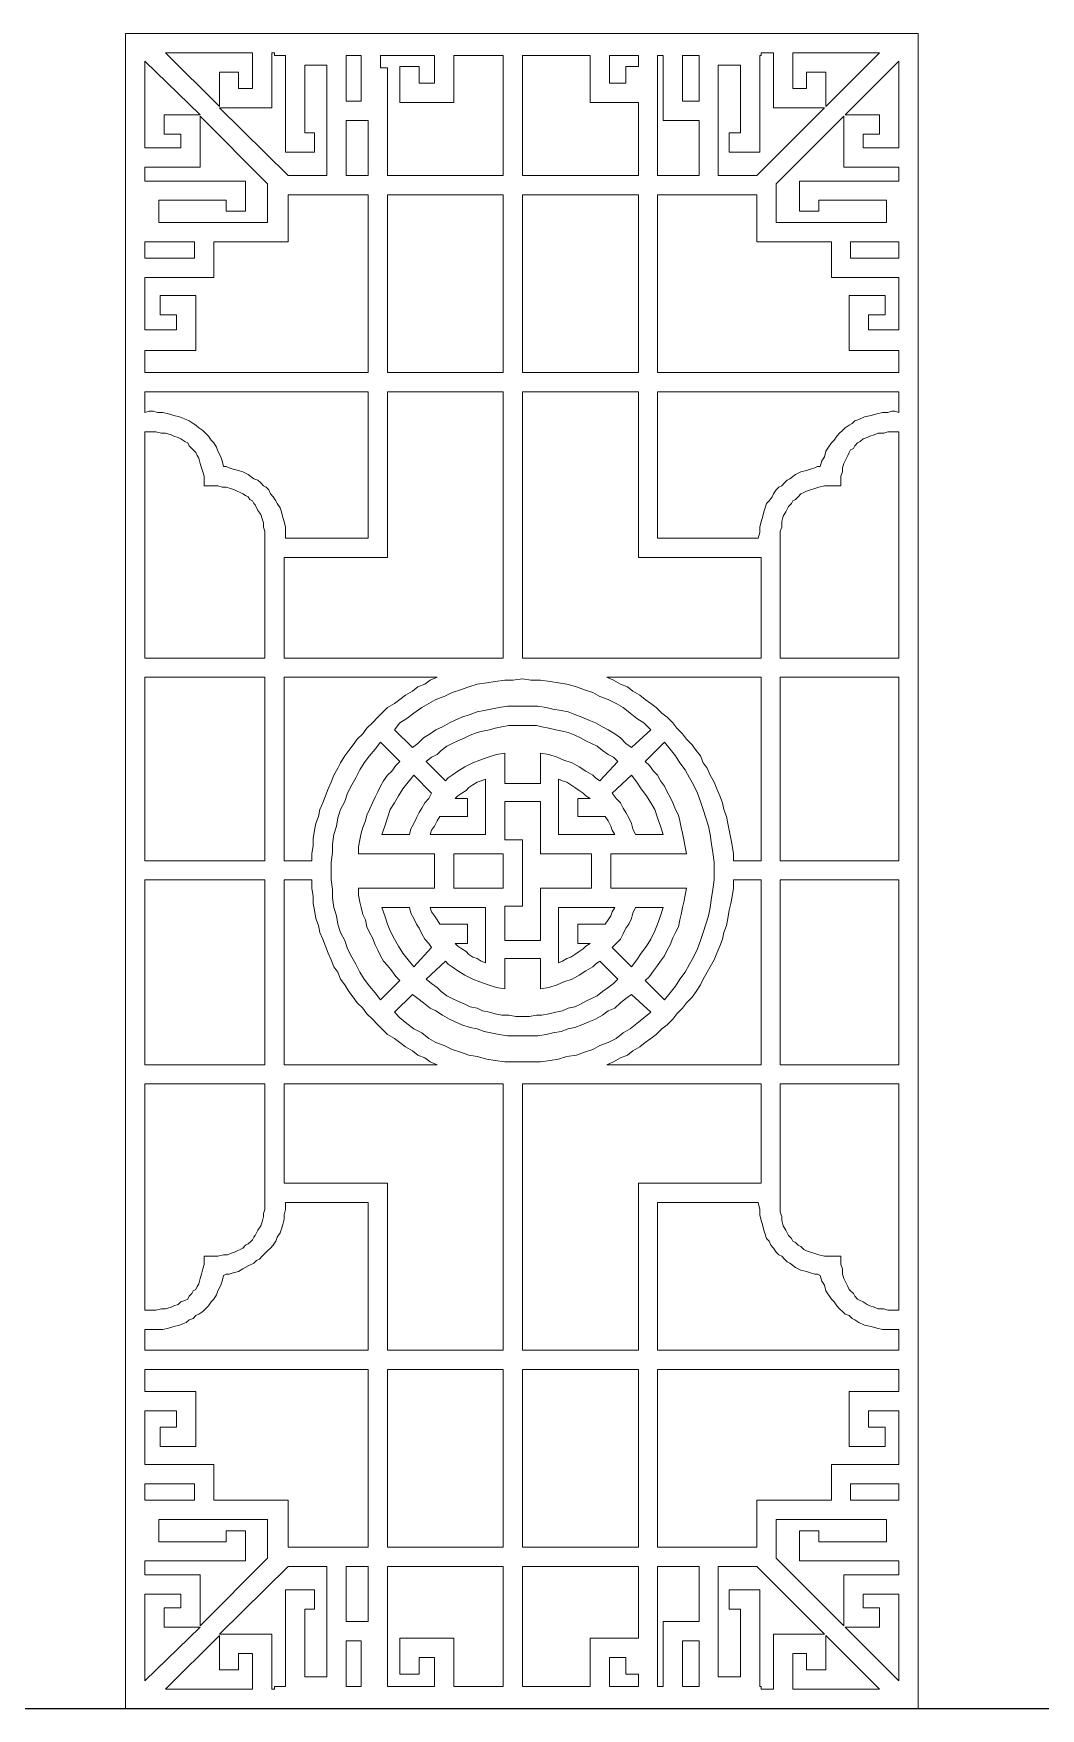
# Model space of a CAD drawing. Extents: x -66030 to 95157, y -13132 to 45879.
# Drawn here: x -48430 to -45577, y 24423 to 29168 of the extents above; entities that cross this region are included whole.
import ezdxf

# ---------------------------------------------------------------- set-up
doc = ezdxf.new("R2010")
doc.units = 0
doc.header["$LTSCALE"] = 100
doc.header["$MEASUREMENT"] = 0
doc.layers.get('0').update_dxf_attribs({"linetype": 'CONTINUOUS'})
doc.layers.add('3', color=11, linetype='CONTINUOUS')

msp = doc.modelspace()

# ---------------------------------------------------------------- linework, layer by layer
at = {"lineweight": 0}
for points in [[(-46364.7, 24422.6), (-47599, 24422.6), (-47599, 24422.6), (-48169.3, 24422.6), (-48169.3, 24828.8), (-48169.3, 26192), (-48169.3, 26246.7), (-48169.3, 27344.2), (-48169.3, 27398.9), (-48169.3, 28699.6), (-48169.3, 29168.3), (-47599, 29168.3), (-47599, 29168.3), (-47599, 29168.3), (-46364.7, 29168.3), (-46364.7, 29168.3), (-45923.4, 29168.3), (-45923.4, 28699.6), (-45923.4, 26246.7), (-45923.4, 26192), (-45923.4, 24828.8), (-45923.4, 24422.6), (-46364.7, 24422.6)], [(-48056, 29113.6), (-47809.9, 29113.6), (-47809.9, 29012.1), (-47849, 29012.1), (-47849, 29059), (-47903.7, 29059), (-47903.7, 28961.3), (-48056, 29113.6)], [(-47599, 28766), (-47661.5, 28766), (-47708.4, 28766), (-47903.7, 28957.4), (-47755.3, 28957.4), (-47755.3, 29113.6), (-47747.4, 29113.6), (-47747.4, 29105.8), (-47716.2, 29105.8), (-47716.2, 28832.4), (-47634.2, 28832.4), (-47634.2, 28887.1), (-47661.5, 28887.1), (-47661.5, 29078.5), (-47599, 29078.5), (-47599, 28766)], [(-47501.4, 29105.8), (-47544.3, 29105.8), (-47544.3, 28976.9), (-47501.4, 28976.9), (-47501.4, 29105.8)], [(-47099.1, 28766), (-47427.2, 28766), (-47427.2, 29070.7), (-47446.7, 29070.7), (-47446.7, 29105.8), (-47294.3, 29105.8), (-47294.3, 29027.7), (-47337.3, 29027.7), (-47337.3, 29074.6), (-47392, 29074.6), (-47392, 28973), (-47239.7, 28973), (-47239.7, 29105.8), (-47099.1, 29105.8), (-47099.1, 28766)], [(-46716.3, 28766), (-47044.4, 28766), (-47044.4, 29105.8), (-46853, 29105.8), (-46853, 28973), (-46716.3, 28973), (-46716.3, 28766)], [(-46798.3, 29105.8), (-46798.3, 29027.7), (-46751.4, 29027.7), (-46751.4, 29074.6), (-46716.3, 29074.6), (-46716.3, 29105.8), (-46798.3, 29105.8)], [(-46544.4, 28766), (-46661.6, 28766), (-46661.6, 29105.8), (-46646, 29105.8), (-46646, 28922.2), (-46544.4, 28922.2), (-46544.4, 28766)], [(-46544.4, 29105.8), (-46591.3, 29105.8), (-46591.3, 28976.9), (-46544.4, 28976.9), (-46544.4, 29105.8)], [(-46478, 28766), (-46489.7, 28766), (-46489.7, 29078.5), (-46427.2, 29078.5), (-46427.2, 28887.1), (-46458.5, 28887.1), (-46458.5, 28832.4), (-46372.5, 28832.4), (-46372.5, 29105.8), (-46368.6, 29105.8), (-46368.6, 29113.6), (-46333.5, 29113.6), (-46333.5, 28957.4), (-46189, 28957.4), (-46380.4, 28766), (-46478, 28766)], [(-46032.7, 29113.6), (-46278.8, 29113.6), (-46278.8, 29012.1), (-46239.7, 29012.1), (-46239.7, 29059), (-46185.1, 29059), (-46185.1, 28961.3), (-46032.7, 29113.6)], [(-48114.6, 29090.2), (-48114.6, 28844.1), (-48013, 28844.1), (-48013, 28883.2), (-48059.9, 28883.2), (-48059.9, 28937.9), (-47958.4, 28937.9), (-48114.6, 29090.2)], [(-45978, 29090.2), (-45978, 28844.1), (-46079.6, 28844.1), (-46079.6, 28883.2), (-46032.7, 28883.2), (-46032.7, 28937.9), (-46130.4, 28937.9), (-45978, 29090.2)], [(-47767, 28742.6), (-47958.4, 28934), (-47958.4, 28789.4), (-48114.6, 28789.4), (-48114.6, 28750.4), (-47829.5, 28750.4), (-47829.5, 28664.5), (-47884.2, 28664.5), (-47884.2, 28695.7), (-48075.5, 28695.7), (-48075.5, 28633.2), (-47767, 28633.2), (-47767, 28742.6)], [(-47481.8, 28766), (-47544.3, 28766), (-47544.3, 28922.2), (-47481.8, 28922.2), (-47481.8, 28766)], [(-46325.7, 28742.6), (-46134.3, 28934), (-46134.3, 28789.4), (-45978, 28789.4), (-45978, 28750.4), (-46259.3, 28750.4), (-46259.3, 28664.5), (-46204.6, 28664.5), (-46204.6, 28695.7), (-46013.2, 28695.7), (-46013.2, 28633.2), (-46325.7, 28633.2), (-46325.7, 28742.6)], [(-47645.9, 28711.3), (-47626.4, 28711.3), (-47548.2, 28711.3), (-47544.3, 28711.3), (-47481.8, 28711.3), (-47481.8, 28207.5), (-48114.6, 28207.5), (-48114.6, 28270), (-47970.1, 28270), (-47970.1, 28426.2), (-48071.6, 28426.2), (-48071.6, 28371.5), (-48024.8, 28371.5), (-48024.8, 28328.5), (-48114.6, 28328.5), (-48114.6, 28477), (-47919.3, 28477), (-47919.3, 28578.5), (-47708.4, 28578.5), (-47708.4, 28582.4), (-47708.4, 28711.3), (-47661.5, 28711.3), (-47661.5, 28711.3), (-47661.5, 28711.3), (-47657.6, 28711.3), (-47653.7, 28711.3), (-47653.7, 28711.3), (-47649.8, 28711.3), (-47645.9, 28711.3), (-47645.9, 28711.3)], [(-47427.2, 28711.3), (-47099.1, 28711.3), (-47099.1, 28207.5), (-47427.2, 28207.5), (-47427.2, 28711.3)], [(-47044.4, 28711.3), (-46716.3, 28711.3), (-46716.3, 28207.5), (-47044.4, 28207.5), (-47044.4, 28711.3)], [(-46661.6, 28711.3), (-46544.4, 28711.3), (-46540.5, 28711.3), (-46462.4, 28711.3), (-46450.7, 28711.3), (-46380.4, 28711.3), (-46380.4, 28582.4), (-46380.4, 28578.5), (-46169.4, 28578.5), (-46169.4, 28477), (-45978, 28477), (-45978, 28328.5), (-46064, 28328.5), (-46064, 28371.5), (-46017.1, 28371.5), (-46017.1, 28426.2), (-46118.7, 28426.2), (-46118.7, 28270), (-45978, 28270), (-45978, 28207.5), (-46661.6, 28207.5), (-46661.6, 28711.3)], [(-48114.6, 28578.5), (-48114.6, 28531.7), (-47974, 28531.7), (-47974, 28578.5), (-48114.6, 28578.5)], [(-45978, 28578.5), (-45978, 28531.7), (-46114.7, 28531.7), (-46114.7, 28578.5), (-45978, 28578.5)], [(-48114.6, 28152.8), (-47481.8, 28152.8), (-47481.8, 28090.3), (-47481.8, 27824.7), (-47481.8, 27738.7), (-47716.2, 27738.7), (-47716.2, 27754.4), (-47716.2, 27770), (-47720.1, 27785.6), (-47724, 27797.3), (-47727.9, 27813), (-47731.8, 27824.7), (-47739.6, 27836.4), (-47743.5, 27844.2), (-47751.3, 27855.9), (-47759.2, 27863.7), (-47763.1, 27875.4), (-47770.9, 27883.3), (-47778.7, 27887.2), (-47786.5, 27895), (-47794.3, 27902.8), (-47806, 27906.7), (-47821.7, 27918.4), (-47837.3, 27926.2), (-47849, 27930.1), (-47864.6, 27934), (-47876.3, 27937.9), (-47884.2, 27941.9), (-47892, 27941.9), (-47895.9, 27957.5), (-47899.8, 27969.2), (-47907.6, 27984.8), (-47911.5, 27996.5), (-47919.3, 28008.3), (-47927.1, 28016.1), (-47934.9, 28027.8), (-47942.7, 28035.6), (-47950.6, 28043.4), (-47962.3, 28051.2), (-47970.1, 28059), (-47977.9, 28062.9), (-47989.6, 28070.7), (-47997.4, 28074.7), (-48017, 28082.5), (-48032.6, 28086.4), (-48048.2, 28090.3), (-48063.8, 28094.2), (-48079.4, 28094.2), (-48091.2, 28098.1), (-48102.9, 28098.1), (-48114.6, 28094.2), (-48114.6, 28152.8)], [(-47427.2, 28152.8), (-47099.1, 28152.8), (-47099.1, 27398.9), (-47524.8, 27398.9), (-47720.1, 27398.9), (-47720.1, 27590.3), (-47720.1, 27684.1), (-47427.2, 27684.1), (-47427.2, 27738.7), (-47427.2, 27824.7), (-47427.2, 28090.3), (-47427.2, 28152.8)], [(-47044.4, 28152.8), (-46716.3, 28152.8), (-46716.3, 27785.6), (-46716.3, 27738.7), (-46716.3, 27684.1), (-46368.6, 27684.1), (-46368.6, 27398.9), (-47044.4, 27398.9), (-47044.4, 28152.8)], [(-46661.6, 28078.6), (-46661.6, 27785.6), (-46661.6, 27738.7), (-46376.4, 27738.7), (-46372.5, 27754.4), (-46372.5, 27770), (-46368.6, 27785.6), (-46364.7, 27797.3), (-46360.8, 27813), (-46356.9, 27824.7), (-46353, 27836.4), (-46345.2, 27844.2), (-46337.4, 27855.9), (-46333.5, 27863.7), (-46325.7, 27875.4), (-46317.9, 27883.3), (-46310, 27887.2), (-46302.2, 27895), (-46294.4, 27902.8), (-46286.6, 27906.7), (-46271, 27918.4), (-46255.4, 27926.2), (-46239.7, 27930.1), (-46228, 27934), (-46216.3, 27937.9), (-46208.5, 27941.9), (-46200.7, 27941.9), (-46196.8, 27957.5), (-46189, 27969.2), (-46185.1, 27984.8), (-46177.2, 27996.5), (-46169.4, 28008.3), (-46161.6, 28016.1), (-46153.8, 28027.8), (-46146, 28035.6), (-46138.2, 28043.4), (-46130.4, 28051.2), (-46118.7, 28059), (-46110.8, 28062.9), (-46103, 28070.7), (-46091.3, 28074.7), (-46075.7, 28082.5), (-46056.2, 28086.4), (-46040.5, 28090.3), (-46024.9, 28094.2), (-46009.3, 28094.2), (-45997.6, 28098.1), (-45989.8, 28098.1), (-45978, 28094.2), (-45978, 28152.8), (-46661.6, 28152.8), (-46661.6, 28078.6)], [(-47774.8, 27398.9), (-47774.8, 27590.3), (-47774.8, 27742.6), (-47774.8, 27742.6), (-47774.8, 27758.3), (-47778.7, 27770), (-47778.7, 27781.7), (-47782.6, 27793.4), (-47786.5, 27805.1), (-47794.3, 27816.9), (-47802.1, 27832.5), (-47806, 27836.4), (-47809.9, 27844.2), (-47817.7, 27848.1), (-47821.7, 27855.9), (-47829.5, 27859.8), (-47837.3, 27863.7), (-47845.1, 27867.6), (-47852.9, 27871.5), (-47860.7, 27875.4), (-47872.4, 27879.4), (-47884.2, 27883.3), (-47895.9, 27883.3), (-47907.6, 27887.2), (-47919.3, 27887.2), (-47934.9, 27887.2), (-47946.6, 27887.2), (-47946.6, 27895), (-47946.6, 27902.8), (-47946.6, 27914.5), (-47950.6, 27926.2), (-47954.5, 27937.9), (-47958.4, 27949.7), (-47962.3, 27965.3), (-47966.2, 27973.1), (-47970.1, 27980.9), (-47977.9, 27988.7), (-47981.8, 27992.6), (-47989.6, 28000.4), (-47993.5, 28008.3), (-48001.3, 28012.2), (-48013, 28020), (-48020.9, 28023.9), (-48032.6, 28027.8), (-48040.4, 28031.7), (-48056, 28035.6), (-48067.7, 28035.6), (-48083.4, 28039.5), (-48095.1, 28039.5), (-48114.6, 28039.5), (-48114.6, 27398.9), (-47856.8, 27398.9), (-47774.8, 27398.9)], [(-46314, 27398.9), (-45978, 27398.9), (-45978, 28039.5), (-45993.7, 28039.5), (-46009.3, 28039.5), (-46021, 28035.6), (-46036.6, 28035.6), (-46048.3, 28031.7), (-46060.1, 28027.8), (-46067.9, 28023.9), (-46079.6, 28020), (-46087.4, 28012.2), (-46095.2, 28008.3), (-46103, 28000.4), (-46106.9, 27992.6), (-46114.7, 27988.7), (-46118.7, 27980.9), (-46122.6, 27973.1), (-46126.5, 27965.3), (-46134.3, 27949.7), (-46138.2, 27937.9), (-46138.2, 27926.2), (-46142.1, 27914.5), (-46142.1, 27902.8), (-46142.1, 27895), (-46142.1, 27887.2), (-46157.7, 27887.2), (-46173.3, 27887.2), (-46189, 27887.2), (-46204.6, 27883.3), (-46216.3, 27879.4), (-46228, 27875.4), (-46239.7, 27871.5), (-46247.6, 27867.6), (-46255.4, 27863.7), (-46263.2, 27855.9), (-46271, 27848.1), (-46278.8, 27844.2), (-46282.7, 27836.4), (-46290.5, 27828.6), (-46294.4, 27820.8), (-46298.3, 27813), (-46306.1, 27801.2), (-46310, 27785.6), (-46310, 27770), (-46314, 27758.3), (-46314, 27750.5), (-46314, 27742.6), (-46314, 27734.8), (-46314, 27734.8), (-46314, 27398.9)], [(-48114.6, 26824.7), (-47774.8, 26824.7), (-47774.8, 26992.7), (-47774.8, 27344.2), (-47856.8, 27344.2), (-48114.6, 27344.2), (-48114.6, 26824.7)], [(-47720.1, 26824.7), (-47642, 26824.7), (-47642, 26844.3), (-47638.1, 26867.7), (-47638.1, 26887.2), (-47634.2, 26910.7), (-47630.3, 26930.2), (-47622.5, 26949.7), (-47618.5, 26969.3), (-47610.7, 26988.8), (-47602.9, 27008.3), (-47595.1, 27027.9), (-47587.3, 27047.4), (-47579.5, 27066.9), (-47567.8, 27086.4), (-47560, 27102.1), (-47548.2, 27121.6), (-47536.5, 27137.2), (-47524.8, 27152.8), (-47513.1, 27168.5), (-47497.5, 27184.1), (-47485.7, 27199.7), (-47470.1, 27215.3), (-47454.5, 27231), (-47442.8, 27242.7), (-47427.2, 27258.3), (-47407.6, 27270), (-47392, 27281.7), (-47376.4, 27293.5), (-47356.8, 27305.2), (-47341.2, 27316.9), (-47321.7, 27324.7), (-47306.1, 27336.4), (-47286.5, 27344.2), (-47524.8, 27344.2), (-47720.1, 27344.2), (-47720.1, 26992.7), (-47720.1, 26824.7)], [(-46681.1, 27195.8), (-46700.6, 27215.3), (-46720.2, 27227.1), (-46739.7, 27242.7), (-46759.2, 27258.3), (-46778.8, 27270), (-46802.2, 27281.7), (-46825.6, 27289.6), (-46845.2, 27301.3), (-46868.6, 27309.1), (-46892, 27316.9), (-46919.4, 27324.7), (-46942.8, 27328.6), (-46966.2, 27332.5), (-46993.6, 27336.4), (-47020.9, 27336.4), (-47044.4, 27340.3), (-47071.7, 27336.4), (-47095.1, 27336.4), (-47122.5, 27332.5), (-47145.9, 27328.6), (-47173.3, 27324.7), (-47196.7, 27316.9), (-47220.1, 27309.1), (-47243.6, 27301.3), (-47267, 27289.6), (-47290.4, 27281.7), (-47310, 27270), (-47329.5, 27258.3), (-47352.9, 27242.7), (-47372.5, 27227.1), (-47392, 27215.3), (-47407.6, 27195.8), (-47356.8, 27145), (-47341.2, 27156.8), (-47325.6, 27172.4), (-47306.1, 27184.1), (-47290.4, 27195.8), (-47270.9, 27203.6), (-47251.4, 27215.3), (-47235.8, 27223.2), (-47216.2, 27231), (-47192.8, 27238.8), (-47173.3, 27246.6), (-47153.7, 27250.5), (-47134.2, 27254.4), (-47110.8, 27258.3), (-47087.3, 27262.2), (-47067.8, 27262.2), (-47044.4, 27262.2), (-47020.9, 27262.2), (-47001.4, 27262.2), (-46978, 27258.3), (-46958.4, 27254.4), (-46935, 27250.5), (-46915.5, 27246.6), (-46895.9, 27238.8), (-46876.4, 27231), (-46856.9, 27223.2), (-46837.4, 27215.3), (-46817.8, 27203.6), (-46802.2, 27195.8), (-46782.7, 27184.1), (-46767, 27172.4), (-46751.4, 27156.8), (-46735.8, 27145), (-46681.1, 27195.8)], [(-46446.8, 26824.7), (-46368.6, 26824.7), (-46368.6, 26996.6), (-46368.6, 27324.7), (-46368.6, 27344.2), (-46806.1, 27344.2), (-46786.6, 27336.4), (-46767, 27324.7), (-46747.5, 27316.9), (-46731.9, 27305.2), (-46712.4, 27293.5), (-46696.7, 27281.7), (-46681.1, 27270), (-46665.5, 27258.3), (-46649.9, 27242.7), (-46634.2, 27231), (-46618.6, 27215.3), (-46606.9, 27199.7), (-46591.3, 27184.1), (-46579.6, 27168.5), (-46563.9, 27152.8), (-46552.2, 27137.2), (-46540.5, 27121.6), (-46532.7, 27102.1), (-46521, 27086.4), (-46513.2, 27066.9), (-46501.4, 27047.4), (-46493.6, 27027.9), (-46485.8, 27008.3), (-46478, 26988.8), (-46474.1, 26969.3), (-46466.3, 26949.7), (-46462.4, 26930.2), (-46458.5, 26910.7), (-46454.6, 26887.2), (-46450.7, 26867.7), (-46446.8, 26844.3), (-46446.8, 26824.7)], [(-46314, 26824.7), (-45978, 26824.7), (-45978, 27344.2), (-46314, 27344.2), (-46314, 27324.7), (-46314, 26996.6), (-46314, 26824.7)], [(-46993.6, 27043.5), (-46993.6, 27070.8), (-46993.6, 27102.1), (-46993.6, 27129.4), (-46970.2, 27125.5), (-46946.7, 27117.7), (-46927.2, 27109.9), (-46903.8, 27102.1), (-46884.2, 27090.3), (-46864.7, 27078.6), (-46845.2, 27066.9), (-46837.4, 27059.1), (-46825.6, 27051.3), (-46774.9, 27106), (-46786.6, 27117.7), (-46802.2, 27125.5), (-46817.8, 27137.2), (-46833.4, 27148.9), (-46849.1, 27156.8), (-46864.7, 27164.6), (-46880.3, 27172.4), (-46895.9, 27180.2), (-46915.5, 27188), (-46931.1, 27191.9), (-46950.6, 27195.8), (-46970.2, 27199.7), (-46989.7, 27203.6), (-47005.3, 27207.5), (-47024.8, 27207.5), (-47044.4, 27207.5), (-47063.9, 27207.5), (-47083.4, 27207.5), (-47103, 27203.6), (-47122.5, 27199.7), (-47138.1, 27195.8), (-47157.6, 27191.9), (-47173.3, 27188), (-47192.8, 27180.2), (-47208.4, 27172.4), (-47227.9, 27164.6), (-47243.6, 27156.8), (-47259.2, 27148.9), (-47274.8, 27137.2), (-47286.5, 27125.5), (-47302.2, 27117.7), (-47317.8, 27106), (-47263.1, 27051.3), (-47255.3, 27059.1), (-47243.6, 27066.9), (-47227.9, 27078.6), (-47208.4, 27090.3), (-47185, 27102.1), (-47165.5, 27109.9), (-47142, 27117.7), (-47118.6, 27125.5), (-47095.1, 27129.4), (-47095.1, 27102.1), (-47095.1, 27070.8), (-47095.1, 27043.5), (-46993.6, 27043.5)], [(-47587.3, 26797.4), (-47587.3, 26770.1), (-47583.4, 26742.7), (-47583.4, 26719.3), (-47579.5, 26691.9), (-47571.7, 26668.5), (-47567.8, 26645.1), (-47560, 26621.6), (-47548.2, 26598.2), (-47540.4, 26574.8), (-47528.7, 26551.3), (-47517, 26531.8), (-47505.3, 26508.4), (-47493.6, 26488.8), (-47477.9, 26469.3), (-47462.3, 26449.8), (-47446.7, 26430.2), (-47392, 26484.9), (-47403.7, 26496.6), (-47415.4, 26512.3), (-47427.2, 26527.9), (-47438.9, 26539.6), (-47446.7, 26555.2), (-47454.5, 26570.9), (-47462.3, 26586.5), (-47470.1, 26606), (-47477.9, 26621.6), (-47485.7, 26637.3), (-47489.6, 26656.8), (-47497.5, 26672.4), (-47501.4, 26691.9), (-47505.3, 26707.6), (-47509.2, 26727.1), (-47509.2, 26746.6), (-47489.6, 26746.6), (-47454.5, 26746.6), (-47376.4, 26746.6), (-47321.7, 26746.6), (-47294.3, 26746.6), (-47294.3, 26844.3), (-47489.6, 26844.3), (-47509.2, 26844.3), (-47509.2, 26863.8), (-47505.3, 26883.3), (-47501.4, 26902.9), (-47497.5, 26918.5), (-47489.6, 26938), (-47485.7, 26953.6), (-47477.9, 26969.3), (-47470.1, 26988.8), (-47462.3, 27004.4), (-47454.5, 27020), (-47446.7, 27035.7), (-47438.9, 27051.3), (-47427.2, 27066.9), (-47415.4, 27078.6), (-47403.7, 27094.3), (-47392, 27106), (-47446.7, 27160.7), (-47462.3, 27141.1), (-47477.9, 27121.6), (-47493.6, 27102.1), (-47505.3, 27082.5), (-47517, 27059.1), (-47528.7, 27039.6), (-47540.4, 27016.1), (-47548.2, 26992.7), (-47560, 26969.3), (-47567.8, 26945.8), (-47571.7, 26922.4), (-47579.5, 26899), (-47583.4, 26871.6), (-47583.4, 26848.2), (-47587.3, 26820.8), (-47587.3, 26797.4)], [(-46794.4, 26746.6), (-46794.4, 26844.3), (-46638.1, 26844.3), (-46614.7, 26844.3), (-46579.6, 26844.3), (-46583.5, 26863.8), (-46587.4, 26883.3), (-46591.3, 26902.9), (-46595.2, 26918.5), (-46599.1, 26938), (-46603, 26953.6), (-46610.8, 26969.3), (-46618.6, 26988.8), (-46626.4, 27004.4), (-46634.2, 27020), (-46642.1, 27035.7), (-46653.8, 27051.3), (-46661.6, 27066.9), (-46673.3, 27078.6), (-46685, 27094.3), (-46696.7, 27106), (-46642.1, 27160.7), (-46626.4, 27141.1), (-46610.8, 27121.6), (-46599.1, 27102.1), (-46583.5, 27082.5), (-46571.7, 27059.1), (-46560, 27039.6), (-46548.3, 27016.1), (-46540.5, 26992.7), (-46532.7, 26969.3), (-46524.9, 26945.8), (-46517.1, 26922.4), (-46513.2, 26899), (-46509.3, 26871.6), (-46505.3, 26848.2), (-46501.4, 26820.8), (-46501.4, 26797.4), (-46501.4, 26770.1), (-46505.3, 26742.7), (-46509.3, 26719.3), (-46513.2, 26691.9), (-46517.1, 26668.5), (-46524.9, 26645.1), (-46532.7, 26621.6), (-46540.5, 26598.2), (-46548.3, 26574.8), (-46560, 26551.3), (-46571.7, 26531.8), (-46583.5, 26508.4), (-46599.1, 26488.8), (-46610.8, 26469.3), (-46626.4, 26449.8), (-46642.1, 26430.2), (-46696.7, 26484.9), (-46685, 26496.6), (-46673.3, 26512.3), (-46661.6, 26527.9), (-46653.8, 26539.6), (-46642.1, 26555.2), (-46634.2, 26570.9), (-46626.4, 26586.5), (-46618.6, 26606), (-46610.8, 26621.6), (-46603, 26637.3), (-46599.1, 26656.8), (-46595.2, 26672.4), (-46591.3, 26691.9), (-46587.4, 26707.6), (-46583.5, 26727.1), (-46579.6, 26746.6), (-46614.7, 26746.6), (-46638.1, 26746.6), (-46712.4, 26746.6), (-46767, 26746.6), (-46794.4, 26746.6)], [(-47302.2, 27016.1), (-47352.9, 27066.9), (-47368.6, 27047.4), (-47384.2, 27027.9), (-47395.9, 27008.3), (-47407.6, 26988.8), (-47419.3, 26969.3), (-47427.2, 26945.8), (-47435, 26922.4), (-47442.8, 26899), (-47364.7, 26899), (-47360.8, 26914.6), (-47352.9, 26930.2), (-47345.1, 26945.8), (-47337.3, 26961.5), (-47329.5, 26973.2), (-47321.7, 26988.8), (-47310, 27000.5), (-47302.2, 27016.1)], [(-47149.8, 27055.2), (-47161.5, 27051.3), (-47173.3, 27047.4), (-47185, 27039.6), (-47196.7, 27031.8), (-47204.5, 27023.9), (-47216.2, 27016.1), (-47227.9, 27008.3), (-47235.8, 27000.5), (-47200.6, 27000.5), (-47200.6, 26949.7), (-47278.7, 26949.7), (-47286.5, 26938), (-47294.3, 26922.4), (-47302.2, 26910.7), (-47306.1, 26899), (-47149.8, 26899), (-47149.8, 27055.2)], [(-46942.8, 26899), (-46782.7, 26899), (-46790.5, 26910.7), (-46794.4, 26922.4), (-46802.2, 26938), (-46810, 26949.7), (-46888.1, 26949.7), (-46888.1, 27000.5), (-46853, 27000.5), (-46864.7, 27008.3), (-46872.5, 27016.1), (-46884.2, 27023.9), (-46895.9, 27031.8), (-46907.7, 27039.6), (-46919.4, 27047.4), (-46931.1, 27051.3), (-46942.8, 27055.2), (-46942.8, 26899)], [(-46790.5, 27016.1), (-46778.8, 27000.5), (-46767, 26988.8), (-46759.2, 26973.2), (-46751.4, 26961.5), (-46743.6, 26945.8), (-46735.8, 26930.2), (-46731.9, 26914.6), (-46724.1, 26899), (-46646, 26899), (-46653.8, 26922.4), (-46661.6, 26945.8), (-46669.4, 26969.3), (-46681.1, 26988.8), (-46692.8, 27008.3), (-46708.5, 27027.9), (-46720.2, 27047.4), (-46735.8, 27066.9), (-46790.5, 27016.1)], [(-47044.4, 26883.3), (-47044.4, 26695.8), (-47095.1, 26695.8), (-47095.1, 26691.9), (-47095.1, 26598.2), (-46993.6, 26598.2), (-46993.6, 26691.9), (-46993.6, 26746.6), (-46849.1, 26746.6), (-46849.1, 26844.3), (-46993.6, 26844.3), (-46993.6, 26867.7), (-46993.6, 26992.7), (-47095.1, 26992.7), (-47095.1, 26899), (-47095.1, 26883.3), (-47044.4, 26883.3)], [(-47099.1, 26746.6), (-47099.1, 26844.3), (-47239.7, 26844.3), (-47239.7, 26746.6), (-47099.1, 26746.6)], [(-47774.8, 26770.1), (-48114.6, 26770.1), (-48114.6, 26246.7), (-47774.8, 26246.7), (-47774.8, 26770.1)], [(-47642, 26770.1), (-47720.1, 26770.1), (-47720.1, 26246.7), (-47286.5, 26246.7), (-47306.1, 26254.5), (-47321.7, 26266.2), (-47341.2, 26274), (-47356.8, 26285.7), (-47376.4, 26297.4), (-47392, 26309.2), (-47407.6, 26320.9), (-47427.2, 26332.6), (-47442.8, 26348.2), (-47454.5, 26359.9), (-47470.1, 26375.6), (-47485.7, 26391.2), (-47497.5, 26406.8), (-47513.1, 26422.4), (-47524.8, 26438.1), (-47536.5, 26453.7), (-47548.2, 26473.2), (-47560, 26488.8), (-47567.8, 26508.4), (-47579.5, 26524), (-47587.3, 26543.5), (-47595.1, 26563), (-47602.9, 26582.6), (-47610.7, 26602.1), (-47618.5, 26621.6), (-47622.5, 26641.2), (-47630.3, 26660.7), (-47634.2, 26684.1), (-47638.1, 26703.7), (-47638.1, 26723.2), (-47642, 26746.6), (-47642, 26770.1)], [(-46368.6, 26770.1), (-46446.8, 26770.1), (-46446.8, 26746.6), (-46450.7, 26723.2), (-46454.6, 26703.7), (-46458.5, 26684.1), (-46462.4, 26660.7), (-46466.3, 26641.2), (-46474.1, 26621.6), (-46478, 26602.1), (-46485.8, 26582.6), (-46493.6, 26563), (-46501.4, 26543.5), (-46513.2, 26524), (-46521, 26508.4), (-46532.7, 26488.8), (-46540.5, 26473.2), (-46552.2, 26453.7), (-46563.9, 26438.1), (-46579.6, 26422.4), (-46591.3, 26406.8), (-46606.9, 26391.2), (-46618.6, 26375.6), (-46634.2, 26359.9), (-46649.9, 26348.2), (-46665.5, 26332.6), (-46681.1, 26320.9), (-46696.7, 26309.2), (-46712.4, 26297.4), (-46731.9, 26285.7), (-46747.5, 26274), (-46767, 26266.2), (-46786.6, 26254.5), (-46806.1, 26246.7), (-46368.6, 26246.7), (-46368.6, 26770.1)], [(-45978, 26770.1), (-46314, 26770.1), (-46314, 26246.7), (-45978, 26246.7), (-45978, 26770.1)], [(-47302.2, 26578.7), (-47310, 26590.4), (-47321.7, 26602.1), (-47329.5, 26617.7), (-47337.3, 26633.4), (-47345.1, 26645.1), (-47352.9, 26660.7), (-47360.8, 26676.3), (-47364.7, 26691.9), (-47442.8, 26691.9), (-47435, 26668.5), (-47427.2, 26645.1), (-47419.3, 26625.5), (-47407.6, 26602.1), (-47395.9, 26582.6), (-47384.2, 26563), (-47368.6, 26543.5), (-47352.9, 26524), (-47302.2, 26578.7)], [(-47200.6, 26645.1), (-47278.7, 26645.1), (-47286.5, 26656.8), (-47294.3, 26668.5), (-47302.2, 26680.2), (-47306.1, 26691.9), (-47149.8, 26691.9), (-47149.8, 26535.7), (-47161.5, 26539.6), (-47173.3, 26547.4), (-47185, 26551.3), (-47196.7, 26559.1), (-47204.5, 26567), (-47216.2, 26574.8), (-47227.9, 26582.6), (-47235.8, 26590.4), (-47200.6, 26590.4), (-47200.6, 26645.1)], [(-46810, 26645.1), (-46888.1, 26645.1), (-46888.1, 26590.4), (-46853, 26590.4), (-46864.7, 26582.6), (-46872.5, 26574.8), (-46884.2, 26567), (-46895.9, 26559.1), (-46907.7, 26551.3), (-46919.4, 26547.4), (-46931.1, 26539.6), (-46942.8, 26535.7), (-46942.8, 26691.9), (-46782.7, 26691.9), (-46790.5, 26680.2), (-46794.4, 26668.5), (-46802.2, 26656.8), (-46810, 26645.1)], [(-46790.5, 26578.7), (-46735.8, 26524), (-46720.2, 26543.5), (-46708.5, 26563), (-46692.8, 26582.6), (-46681.1, 26602.1), (-46669.4, 26625.5), (-46661.6, 26645.1), (-46653.8, 26668.5), (-46646, 26691.9), (-46724.1, 26691.9), (-46731.9, 26676.3), (-46735.8, 26660.7), (-46743.6, 26645.1), (-46751.4, 26633.4), (-46759.2, 26617.7), (-46767, 26602.1), (-46778.8, 26590.4), (-46790.5, 26578.7)], [(-47095.1, 26547.4), (-47095.1, 26520.1), (-47095.1, 26488.8), (-47095.1, 26461.5), (-47118.6, 26465.4), (-47142, 26473.2), (-47165.5, 26481), (-47185, 26488.8), (-47208.4, 26500.5), (-47227.9, 26512.3), (-47243.6, 26524), (-47255.3, 26531.8), (-47263.1, 26539.6), (-47317.8, 26488.8), (-47302.2, 26477.1), (-47286.5, 26465.4), (-47274.8, 26453.7), (-47259.2, 26442), (-47243.6, 26434.1), (-47227.9, 26426.3), (-47208.4, 26418.5), (-47192.8, 26410.7), (-47173.3, 26406.8), (-47157.6, 26399), (-47138.1, 26395.1), (-47122.5, 26391.2), (-47103, 26387.3), (-47083.4, 26387.3), (-47063.9, 26383.4), (-47044.4, 26383.4), (-47024.8, 26383.4), (-47005.3, 26387.3), (-46989.7, 26387.3), (-46970.2, 26391.2), (-46950.6, 26395.1), (-46931.1, 26399), (-46915.5, 26406.8), (-46895.9, 26410.7), (-46880.3, 26418.5), (-46864.7, 26426.3), (-46849.1, 26434.1), (-46833.4, 26442), (-46817.8, 26453.7), (-46802.2, 26465.4), (-46786.6, 26477.1), (-46774.9, 26488.8), (-46825.6, 26539.6), (-46837.4, 26531.8), (-46845.2, 26524), (-46864.7, 26512.3), (-46884.2, 26500.5), (-46903.8, 26488.8), (-46927.2, 26481), (-46946.7, 26473.2), (-46970.2, 26465.4), (-46993.6, 26461.5), (-46993.6, 26488.8), (-46993.6, 26547.4), (-47095.1, 26547.4)], [(-47407.6, 26395.1), (-47392, 26379.5), (-47372.5, 26363.8), (-47352.9, 26348.2), (-47329.5, 26336.5), (-47310, 26320.9), (-47290.4, 26309.2), (-47267, 26301.3), (-47243.6, 26289.6), (-47220.1, 26281.8), (-47196.7, 26274), (-47173.3, 26270.1), (-47145.9, 26262.3), (-47122.5, 26258.4), (-47095.1, 26254.5), (-47071.7, 26254.5), (-47044.4, 26254.5), (-47020.9, 26254.5), (-46993.6, 26254.5), (-46966.2, 26258.4), (-46942.8, 26262.3), (-46919.4, 26270.1), (-46892, 26274), (-46868.6, 26281.8), (-46845.2, 26289.6), (-46825.6, 26301.3), (-46802.2, 26309.2), (-46778.8, 26320.9), (-46759.2, 26336.5), (-46739.7, 26348.2), (-46720.2, 26363.8), (-46700.6, 26379.5), (-46681.1, 26395.1), (-46735.8, 26445.9), (-46751.4, 26434.1), (-46767, 26422.4), (-46782.7, 26406.8), (-46802.2, 26399), (-46817.8, 26387.3), (-46837.4, 26375.6), (-46856.9, 26367.7), (-46876.4, 26359.9), (-46895.9, 26352.1), (-46915.5, 26348.2), (-46935, 26340.4), (-46958.4, 26336.5), (-46978, 26332.6), (-47001.4, 26328.7), (-47020.9, 26328.7), (-47044.4, 26328.7), (-47067.8, 26328.7), (-47087.3, 26328.7), (-47110.8, 26332.6), (-47134.2, 26336.5), (-47153.7, 26340.4), (-47173.3, 26348.2), (-47192.8, 26352.1), (-47216.2, 26359.9), (-47235.8, 26367.7), (-47251.4, 26375.6), (-47270.9, 26387.3), (-47290.4, 26399), (-47306.1, 26406.8), (-47325.6, 26422.4), (-47341.2, 26434.1), (-47356.8, 26445.9), (-47407.6, 26395.1)], [(-47774.8, 26192), (-48114.6, 26192), (-48114.6, 25551.4), (-48095.1, 25551.4), (-48083.4, 25551.4), (-48067.7, 25555.3), (-48056, 25555.3), (-48040.4, 25559.2), (-48032.6, 25563.1), (-48020.9, 25567), (-48013, 25574.8), (-48001.3, 25578.7), (-47993.5, 25582.6), (-47989.6, 25590.5), (-47981.8, 25598.3), (-47977.9, 25606.1), (-47970.1, 25610), (-47966.2, 25617.8), (-47962.3, 25625.6), (-47958.4, 25641.2), (-47954.5, 25653), (-47950.6, 25668.6), (-47946.6, 25680.3), (-47946.6, 25688.1), (-47946.6, 25695.9), (-47946.6, 25703.7), (-47934.9, 25703.7), (-47919.3, 25703.7), (-47907.6, 25703.7), (-47892, 25707.6), (-47880.2, 25707.6), (-47872.4, 25711.5), (-47860.7, 25715.4), (-47852.9, 25719.4), (-47845.1, 25723.3), (-47837.3, 25727.2), (-47829.5, 25735), (-47821.7, 25738.9), (-47813.8, 25746.7), (-47809.9, 25750.6), (-47806, 25758.4), (-47802.1, 25762.3), (-47794.3, 25777.9), (-47786.5, 25789.7), (-47782.6, 25801.4), (-47778.7, 25817), (-47778.7, 25824.8), (-47774.8, 25836.5), (-47774.8, 25852.2), (-47774.8, 25852.2), (-47774.8, 26192)], [(-47099.1, 26192), (-47720.1, 26192), (-47720.1, 25910.7), (-47427.2, 25910.7), (-47427.2, 25883.4), (-47427.2, 25856.1), (-47427.2, 25840.4), (-47427.2, 25496.7), (-47427.2, 25438.1), (-47099.1, 25438.1), (-47099.1, 26192)], [(-46716.3, 25797.5), (-46716.3, 25856.1), (-46716.3, 25883.4), (-46716.3, 25910.7), (-46368.6, 25910.7), (-46368.6, 26192), (-46845.2, 26192), (-46978, 26192), (-47044.4, 26192), (-47044.4, 25438.1), (-46716.3, 25438.1), (-46716.3, 25797.5)], [(-46314, 25856.1), (-46314, 25856.1), (-46314, 25848.3), (-46314, 25840.4), (-46314, 25828.7), (-46310, 25817), (-46310, 25805.3), (-46306.1, 25789.7), (-46298.3, 25777.9), (-46294.4, 25770.1), (-46290.5, 25762.3), (-46282.7, 25754.5), (-46278.8, 25746.7), (-46271, 25742.8), (-46263.2, 25735), (-46255.4, 25731.1), (-46247.6, 25723.3), (-46239.7, 25719.4), (-46228, 25715.4), (-46216.3, 25711.5), (-46204.6, 25707.6), (-46189, 25703.7), (-46173.3, 25703.7), (-46157.7, 25703.7), (-46142.1, 25703.7), (-46142.1, 25695.9), (-46142.1, 25688.1), (-46142.1, 25680.3), (-46138.2, 25668.6), (-46138.2, 25653), (-46134.3, 25641.2), (-46126.5, 25625.6), (-46122.6, 25617.8), (-46118.7, 25610), (-46114.7, 25606.1), (-46106.9, 25598.3), (-46103, 25590.5), (-46095.2, 25582.6), (-46087.4, 25578.7), (-46079.6, 25574.8), (-46067.9, 25567), (-46060.1, 25563.1), (-46048.3, 25559.2), (-46036.6, 25555.3), (-46021, 25555.3), (-46009.3, 25551.4), (-45993.7, 25551.4), (-45978, 25551.4), (-45978, 26192), (-46314, 26192), (-46314, 25856.1)], [(-47481.8, 25840.4), (-47481.8, 25856.1), (-47716.2, 25856.1), (-47716.2, 25836.5), (-47720.1, 25820.9), (-47720.1, 25809.2), (-47724, 25793.6), (-47727.9, 25781.9), (-47731.8, 25770.1), (-47739.6, 25758.4), (-47743.5, 25746.7), (-47751.3, 25735), (-47759.2, 25727.2), (-47767, 25719.4), (-47774.8, 25711.5), (-47782.6, 25703.7), (-47790.4, 25695.9), (-47798.2, 25692), (-47806, 25684.2), (-47821.7, 25676.4), (-47837.3, 25668.6), (-47849, 25660.8), (-47864.6, 25656.9), (-47876.3, 25653), (-47884.2, 25653), (-47892, 25649), (-47895.9, 25633.4), (-47899.8, 25621.7), (-47907.6, 25606.1), (-47911.5, 25594.4), (-47919.3, 25582.6), (-47927.1, 25574.8), (-47934.9, 25563.1), (-47942.7, 25555.3), (-47950.6, 25547.5), (-47962.3, 25539.7), (-47970.1, 25535.8), (-47977.9, 25528), (-47989.6, 25524.1), (-47997.4, 25516.2), (-48017, 25508.4), (-48032.6, 25504.5), (-48048.2, 25500.6), (-48063.8, 25496.7), (-48079.4, 25496.7), (-48091.2, 25496.7), (-48102.9, 25496.7), (-48114.6, 25496.7), (-48114.6, 25438.1), (-47481.8, 25438.1), (-47481.8, 25496.7), (-47481.8, 25840.4)], [(-46661.6, 25856.1), (-46661.6, 25797.5), (-46661.6, 25516.2), (-46661.6, 25438.1), (-45978, 25438.1), (-45978, 25496.7), (-45989.8, 25496.7), (-45997.6, 25496.7), (-46009.3, 25496.7), (-46024.9, 25496.7), (-46040.5, 25500.6), (-46056.2, 25504.5), (-46075.7, 25508.4), (-46091.3, 25516.2), (-46103, 25524.1), (-46110.8, 25528), (-46118.7, 25535.8), (-46130.4, 25539.7), (-46138.2, 25547.5), (-46146, 25555.3), (-46153.8, 25563.1), (-46161.6, 25574.8), (-46169.4, 25582.6), (-46177.2, 25594.4), (-46185.1, 25606.1), (-46189, 25621.7), (-46196.8, 25633.4), (-46200.7, 25649), (-46208.5, 25653), (-46216.3, 25653), (-46228, 25656.9), (-46239.7, 25660.8), (-46255.4, 25664.7), (-46271, 25672.5), (-46286.6, 25684.2), (-46294.4, 25688.1), (-46302.2, 25695.9), (-46310, 25703.7), (-46317.9, 25707.6), (-46325.7, 25715.4), (-46333.5, 25727.2), (-46341.3, 25735), (-46345.2, 25746.7), (-46353, 25754.5), (-46356.9, 25766.2), (-46360.8, 25777.9), (-46364.7, 25793.6), (-46368.6, 25805.3), (-46372.5, 25820.9), (-46372.5, 25836.5), (-46376.4, 25856.1), (-46661.6, 25856.1)], [(-47673.2, 24879.6), (-47626.4, 24879.6), (-47548.2, 24879.6), (-47544.3, 24879.6), (-47481.8, 24879.6), (-47481.8, 25383.4), (-48114.6, 25383.4), (-48114.6, 25320.9), (-47970.1, 25320.9), (-47970.1, 25164.7), (-48071.6, 25164.7), (-48071.6, 25219.4), (-48024.8, 25219.4), (-48024.8, 25266.3), (-48114.6, 25266.3), (-48114.6, 25113.9), (-47919.3, 25113.9), (-47919.3, 25012.4), (-47708.4, 25012.4), (-47708.4, 25008.5), (-47708.4, 24879.6), (-47681, 24879.6), (-47677.1, 24879.6), (-47673.2, 24879.6), (-47673.2, 24879.6)], [(-47427.2, 24879.6), (-47099.1, 24879.6), (-47099.1, 25383.4), (-47427.2, 25383.4), (-47427.2, 24879.6)], [(-47044.4, 24879.6), (-46716.3, 24879.6), (-46716.3, 25383.4), (-47044.4, 25383.4), (-47044.4, 24879.6)], [(-46661.6, 24879.6), (-46544.4, 24879.6), (-46540.5, 24879.6), (-46380.4, 24879.6), (-46380.4, 25008.5), (-46380.4, 25012.4), (-46169.4, 25012.4), (-46169.4, 25113.9), (-45978, 25113.9), (-45978, 25266.3), (-46064, 25266.3), (-46064, 25219.4), (-46017.1, 25219.4), (-46017.1, 25164.7), (-46118.7, 25164.7), (-46118.7, 25320.9), (-45978, 25320.9), (-45978, 25383.4), (-46661.6, 25383.4), (-46661.6, 24879.6)], [(-48114.6, 25012.4), (-48114.6, 25059.2), (-47974, 25059.2), (-47974, 25012.4), (-48114.6, 25012.4)], [(-45978, 25012.4), (-45978, 25059.2), (-46114.7, 25059.2), (-46114.7, 25012.4), (-45978, 25012.4)], [(-47767, 24848.3), (-47958.4, 24656.9), (-47958.4, 24801.5), (-48114.6, 24801.5), (-48114.6, 24840.5), (-47829.5, 24840.5), (-47829.5, 24926.4), (-47884.2, 24926.4), (-47884.2, 24895.2), (-48075.5, 24895.2), (-48075.5, 24957.7), (-47767, 24957.7), (-47767, 24848.3)], [(-46325.7, 24848.3), (-46134.3, 24656.9), (-46134.3, 24801.5), (-45978, 24801.5), (-45978, 24840.5), (-46259.3, 24840.5), (-46259.3, 24926.4), (-46204.6, 24926.4), (-46204.6, 24895.2), (-46013.2, 24895.2), (-46013.2, 24957.7), (-46325.7, 24957.7), (-46325.7, 24848.3)], [(-47599, 24824.9), (-47677.1, 24824.9), (-47708.4, 24824.9), (-47903.7, 24633.5), (-47755.3, 24633.5), (-47755.3, 24477.3), (-47747.4, 24477.3), (-47747.4, 24485.1), (-47716.2, 24485.1), (-47716.2, 24758.5), (-47634.2, 24758.5), (-47634.2, 24703.8), (-47661.5, 24703.8), (-47661.5, 24512.4), (-47599, 24512.4), (-47599, 24824.9)], [(-47481.8, 24824.9), (-47544.3, 24824.9), (-47544.3, 24668.7), (-47481.8, 24668.7), (-47481.8, 24824.9)], [(-47099.1, 24824.9), (-47427.2, 24824.9), (-47427.2, 24485.1), (-47294.3, 24485.1), (-47294.3, 24567.1), (-47337.3, 24567.1), (-47337.3, 24520.2), (-47392, 24520.2), (-47392, 24621.8), (-47239.7, 24621.8), (-47239.7, 24485.1), (-47099.1, 24485.1), (-47099.1, 24824.9)], [(-46716.3, 24824.9), (-47044.4, 24824.9), (-47044.4, 24485.1), (-46853, 24485.1), (-46853, 24621.8), (-46716.3, 24621.8), (-46716.3, 24824.9)], [(-46544.4, 24824.9), (-46661.6, 24824.9), (-46661.6, 24485.1), (-46646, 24485.1), (-46646, 24668.7), (-46544.4, 24668.7), (-46544.4, 24824.9)], [(-46478, 24824.9), (-46489.7, 24824.9), (-46489.7, 24512.4), (-46427.2, 24512.4), (-46427.2, 24703.8), (-46458.5, 24703.8), (-46458.5, 24758.5), (-46372.5, 24758.5), (-46372.5, 24485.1), (-46368.6, 24485.1), (-46368.6, 24477.3), (-46333.5, 24477.3), (-46333.5, 24633.5), (-46189, 24633.5), (-46380.4, 24824.9), (-46478, 24824.9)], [(-48114.6, 24500.7), (-48114.6, 24746.8), (-48013, 24746.8), (-48013, 24707.7), (-48059.9, 24707.7), (-48059.9, 24653), (-47958.4, 24653), (-48114.6, 24500.7)], [(-45978, 24500.7), (-45978, 24746.8), (-46079.6, 24746.8), (-46079.6, 24707.7), (-46032.7, 24707.7), (-46032.7, 24653), (-46130.4, 24653), (-45978, 24500.7)], [(-48056, 24477.3), (-47809.9, 24477.3), (-47809.9, 24578.8), (-47849, 24578.8), (-47849, 24531.9), (-47903.7, 24531.9), (-47903.7, 24629.6), (-48056, 24477.3)], [(-47544.3, 24485.1), (-47501.4, 24485.1), (-47501.4, 24614), (-47544.3, 24614), (-47544.3, 24485.1)], [(-46591.3, 24485.1), (-46544.4, 24485.1), (-46544.4, 24614), (-46591.3, 24614), (-46591.3, 24485.1)], [(-46032.7, 24477.3), (-46278.8, 24477.3), (-46278.8, 24578.8), (-46239.7, 24578.8), (-46239.7, 24531.9), (-46185.1, 24531.9), (-46185.1, 24629.6), (-46032.7, 24477.3)], [(-46798.3, 24485.1), (-46716.3, 24485.1), (-46716.3, 24520.2), (-46751.4, 24520.2), (-46751.4, 24567.1), (-46798.3, 24567.1), (-46798.3, 24485.1)]]:
    msp.add_lwpolyline(points, close=True, dxfattribs=at)
at = {"layer": '3'}
msp.add_line((-66009.4, 24422.6), (95156.9, 24422.6), dxfattribs=at)

doc.saveas('drawing.dxf')
